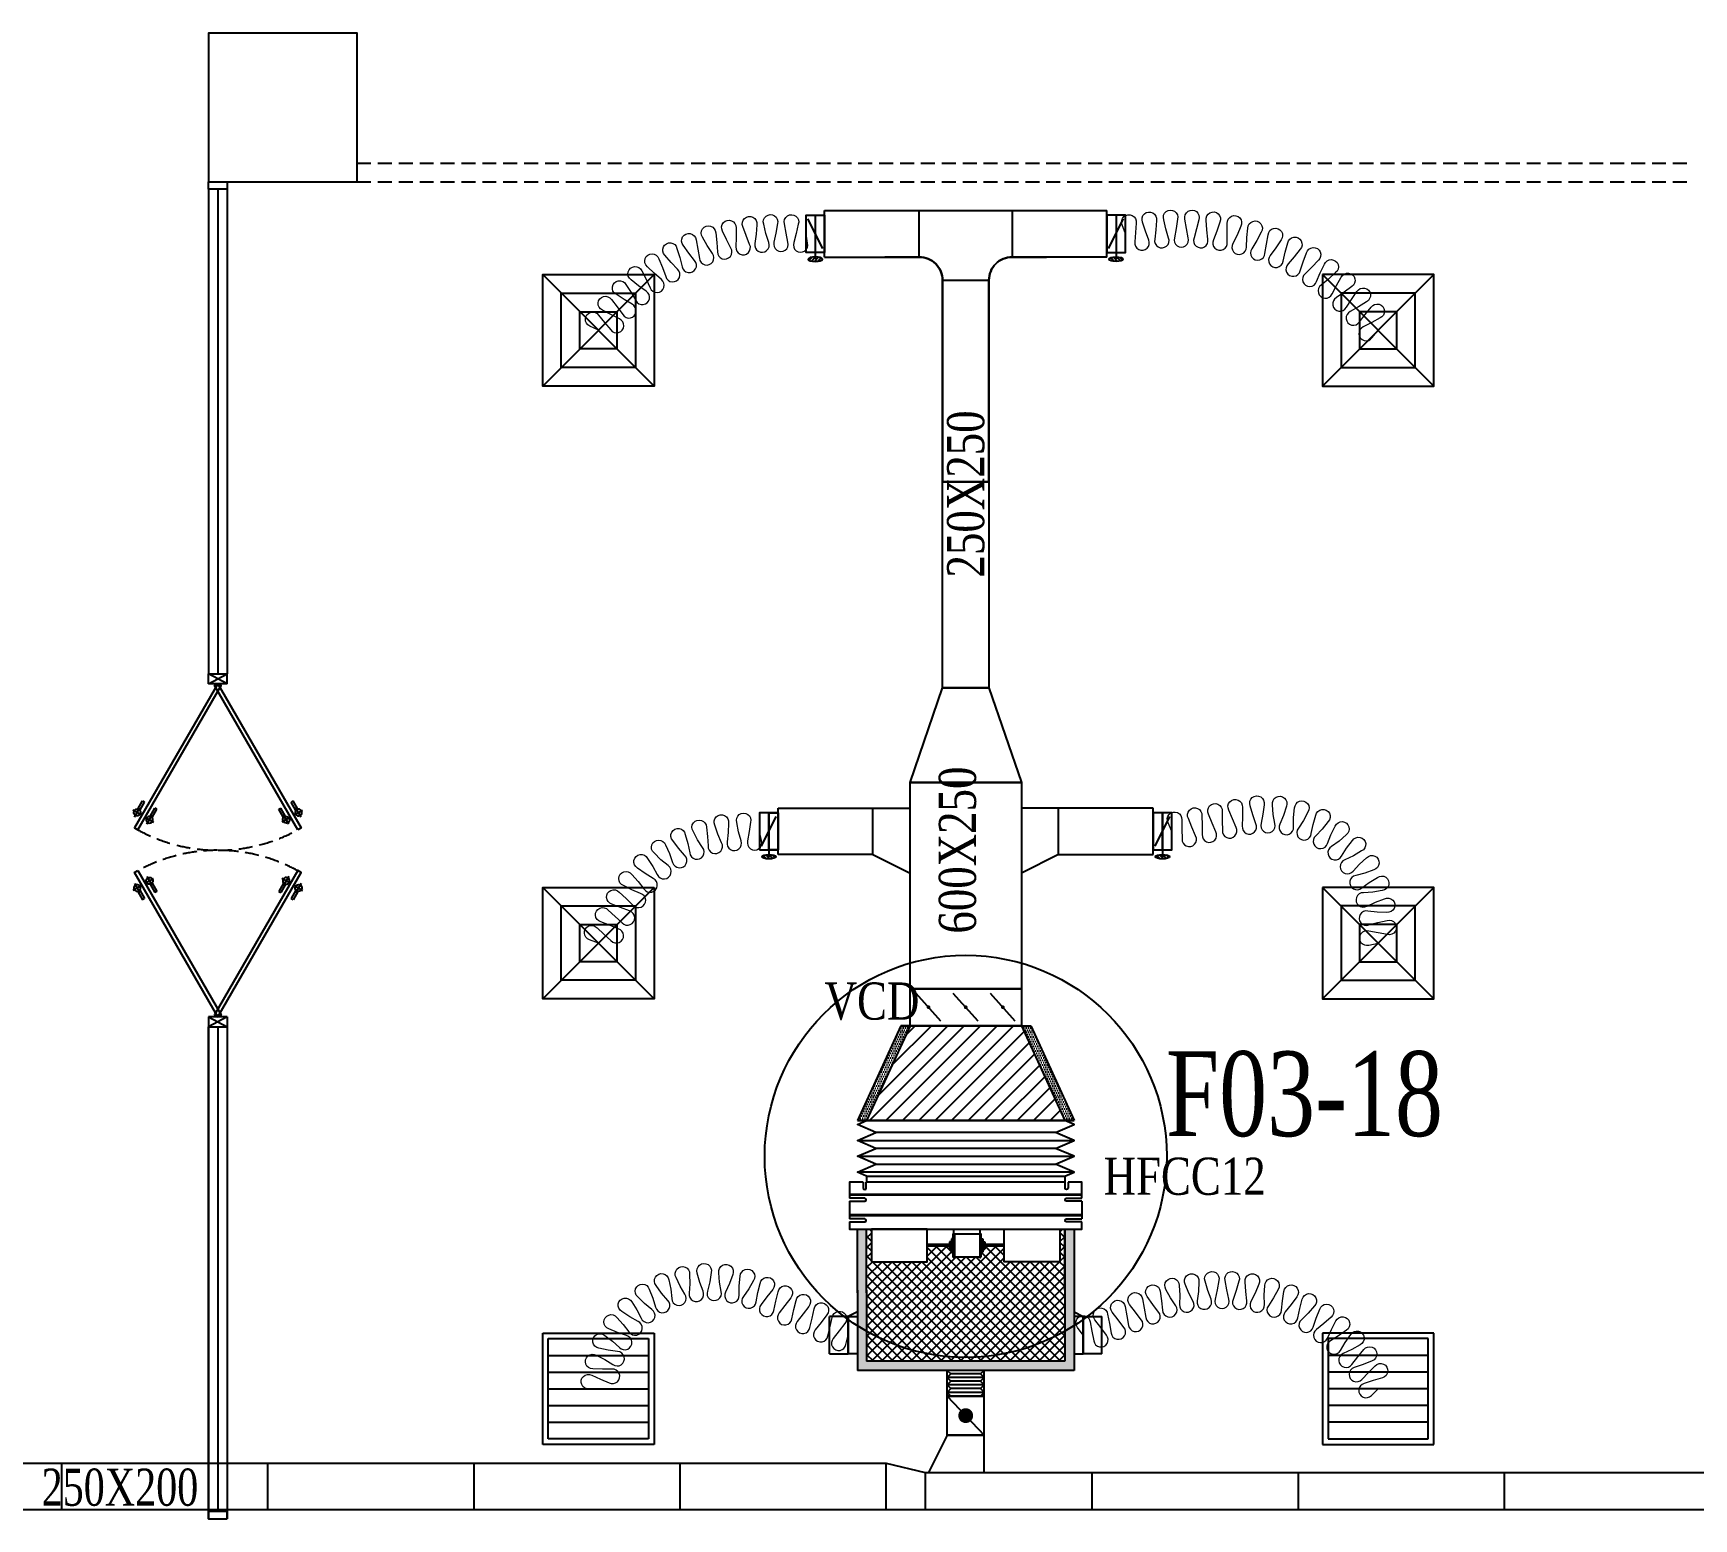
# Model space of a CAD drawing. Header units: metres. Extents: x 352651 to 1421851, y -87441 to -24441.
# Drawn here: x 558133 to 567077, y -48175 to -40175 of the extents above; entities that cross this region are included whole.
import ezdxf
from ezdxf.enums import TextEntityAlignment as Align

# ---------------------------------------------------------------- set-up
doc = ezdxf.new("R2010")
doc.units = ezdxf.units.M
doc.header["$LTSCALE"] = 300
doc.header["$MEASUREMENT"] = 0
doc.linetypes.add('DASHED2', pattern=[0.375, 0.25, -0.125])
doc.layers.get('Defpoints').update_dxf_attribs({"linetype": 'CONTINUOUS'})
for name, color, linetype in [('bat noi mem', 4, 'CONTINUOUS'), ('CUA', 8, 'CONTINUOUS'), ('CUAGIO', 2, 'CONTINUOUS'), ('dien', 2, 'CONTINUOUS'), ('KHUAT', 8, 'DASHED2'), ('KT', 1, 'CONTINUOUS'), ('thiet bi', 11, 'CONTINUOUS'), ('vach', 6, 'CONTINUOUS')]:
    doc.layers.add(name, color=color, linetype=linetype)
doc.layers.add('noi mem', color=5, linetype='BATTING', lineweight=0)
doc.styles.add('PHU', font='vntimeh.shx', dxfattribs={"width": 0.8})
doc.styles.add('ROMANS', font='romans.shx', dxfattribs={"width": 0.75, "bigfont": 'romancvn.shx'})
doc.styles.add('VNCC-RMD', font='vntimeh.shx', dxfattribs={"width": 0.75, "height": 300, "bigfont": 'vns.shx'})
doc.linetypes.add('BATTING', pattern='A,0.0001,-0.1,[134,ltypeshp.shx,S=0.1,R=0,X=-0.1,Y=0],-0.2,[134,ltypeshp.shx,S=0.1,R=180,X=0.1,Y=0],-0.1', length=0.4001)
pattern_1 = [(0, (101969.032, -331305.902), (6.25, 12.5), [0, -12.5])]

# ---------------------------------------------------------------- blocks, each defined once
blk = doc.blocks.new('cot1')
at = {"layer": 'vach'}
blk.add_lwpolyline([(-400, -400), (400, -400), (400, 400), (-400, 400)], close=True, dxfattribs=at)
blk = doc.blocks.new('SAD')
at = {"layer": 'CUAGIO', "color": 8}
for p, q in [((-300, -300), (300, 300)), ((300, -300), (-300, 300))]:
    blk.add_line(p, q, dxfattribs=at)
at = {"layer": 'CUAGIO'}
blk.add_lwpolyline([(300, -300), (300, 300), (-300, 300), (-300, -300)], close=True, dxfattribs=at)
at = {"layer": 'CUAGIO', "color": 8}
for points in [[(200, -200), (200, 200), (-200, 200), (-200, -200)], [(100, -100), (100, 100), (-100, 100), (-100, -100)]]:
    blk.add_lwpolyline(points, close=True, dxfattribs=at)
blk = doc.blocks.new('SAG')
at = {"layer": 'CUAGIO'}
for p, q in [((-300, 300), (-300, -300)), ((300, 300), (-300, 300)), ((300, -300), (300, 300)), ((-300, -300), (300, -300))]:
    blk.add_line(p, q, dxfattribs=at)
at = {"layer": 'CUAGIO', "color": 8}
for p, q in [((-270, 270), (-270, -270)), ((270, 270), (-270, 270)), ((-180, -270), (-180, 270)), ((-90, -270), (-90, 270)), ((0, -270), (0, 270)), ((90, -270), (90, 270)), ((180, -270), (180, 270)), ((270, -270), (270, 270)), ((-270, -270), (270, -270))]:
    blk.add_line(p, q, dxfattribs=at)
blk = doc.blocks.new('1-van gio D200')
at = {"layer": 'CUAGIO'}
h = blk.add_hatch(dxfattribs=at)
h.set_pattern_fill('ANSI31', color=256, scale=100, style=0)
edge = h.paths.add_edge_path()
edge.add_ellipse((486127, -58494), major_axis=(-38.1, 0), ratio=0.310482, start_angle=0, end_angle=360, ccw=False)
for p, q in [((486167, -58437.3), (486087.1, -58277.5)), ((486127, -58257.4), (486127, -58494))]:
    blk.add_line(p, q, dxfattribs=at)
at = {"layer": 'CUAGIO', "const_width": 3}
for points in [[(486127, -58457.4), (486177, -58457.4), (486177, -58257.4), (486077, -58257.4), (486077, -58457.4), (486127, -58457.4)], [(486167, -58437.3), (486087.1, -58277.5)], [(486127, -58257.4), (486127, -58494)]]:
    blk.add_lwpolyline(points, dxfattribs=at)
at = {"layer": 'CUAGIO'}
blk.add_lwpolyline([(486177, -58457.4), (486077, -58457.4), (486077, -58257.4), (486177, -58257.4)], close=True, dxfattribs=at)
at = {"layer": 'CUAGIO', "const_width": 5.35}
blk.add_lwpolyline([(486130.7, -58357.4, -1), (486123.3, -58357.4, -1)], format="xyb", close=True, dxfattribs=at)
at = {"layer": 'CUAGIO', "extrusion": (0, 0, -1)}
blk.add_ellipse((486127, -58494), major_axis=(-38.1, 0), ratio=0.310482, start_param=-1.570796, end_param=4.712389, dxfattribs=at)

msp = doc.modelspace()

# ---------------------------------------------------------------- hatches: boundary and pattern name
at = {"layer": 'CUAGIO'}
h = msp.add_hatch(dxfattribs=at)
h.set_pattern_fill('DOTS', color=256, scale=200, style=0)
h.set_pattern_definition(pattern_1)
h.paths.add_polyline_path([(562622, -46030.8), (562572, -46030.8), (562805.5, -45520.8), (562855.5, -45520.8)])
h = msp.add_hatch(dxfattribs=at)
h.set_pattern_fill('DOTS', color=256, scale=200, style=0)
h.set_pattern_definition(pattern_1)
h.paths.add_polyline_path([(563455.5, -45520.8), (563505.5, -45520.8), (563739, -46030.8), (563689, -46030.8)])
h = msp.add_hatch(dxfattribs=at)
h.set_pattern_fill('DOTS', color=2, scale=200, style=0)
h.set_pattern_definition([(0, (12061.725, 10109.208), (6.25, 12.5), [0, -12.5])])
h.paths.add_polyline_path([(563739, -46616.3), (563689, -46616.3), (563689, -47326.3), (562622, -47326.3), (562622, -46943.6), (562622, -46616.3), (562572, -46616.3), (562572, -46958.6), (562572, -47376.3), (563739, -47376.3)])
at = {"layer": 'CUAGIO', "ltscale": 1.5}
h = msp.add_hatch(dxfattribs=at)
h.set_pattern_fill('ANSI37', color=9, scale=300, angle=360, style=0)
h.set_pattern_definition([(45, (95777.073, -466.636), (-26.5165043, 26.5165043), []), (135, (95777.073, -466.636), (-26.5165043, -26.5165043), [])])
h.paths.add_polyline_path([(563689, -47326.3), (563689, -46616.3), (563663, -46616.3), (563663, -46791.3), (563363, -46791.3), (563363, -46708.3), (563257.7, -46708.3), (563257.7, -46724), (563247.2, -46724), (563247.2, -46739.8), (563237.3, -46739.8), (563237.3, -46764.7, -1), (563230.8, -46766.8), (563094.6, -46766.8, -1), (563088.1, -46764.7), (563088.1, -46739.8), (563078.2, -46739.8), (563078.2, -46724), (563067.7, -46724), (563067.7, -46708.3), (562948, -46708.3), (562948, -46791.3), (562648, -46791.3), (562648, -46616.3), (562622, -46616.3), (562622, -46958.6), (562622, -47326.3)])
at = {"layer": 'Defpoints'}
h = msp.add_hatch(dxfattribs=at)
h.set_pattern_fill('ANSI31', color=256, scale=500, style=0)
h.set_pattern_definition([(45, (94953.68, -331281.206), (-44.194174, 44.194174), [])])
h.paths.add_polyline_path([(563455.5, -45520.8), (562855.5, -45520.8), (562622, -46030.8), (563689, -46030.8)])

# ---------------------------------------------------------------- linework, layer by layer
at = {"layer": 'bat noi mem'}
for p, q in [((562622, -46030.8), (563689, -46030.8)), ((563689, -46030.8), (562622, -46030.8)), ((562572, -46137.9), (563739, -46137.9)), ((563639, -46095.1), (562672, -46095.1)), ((562572, -46223.6), (563739, -46223.6)), ((563639, -46180.8), (562672, -46180.8)), ((563739, -46309.3), (562572, -46309.3)), ((562672, -46266.5), (563639, -46266.5)), ((563055.5, -47376.3), (563075.5, -47394.6)), ((563255.5, -47376.3), (563055.5, -47376.3)), ((563075.5, -47394.6), (563055.5, -47414.6)), ((563235.5, -47394.6), (563075.5, -47394.6)), ((563255.5, -47376.3), (563235.5, -47394.6)), ((563235.5, -47394.6), (563255.5, -47414.6)), ((563255.5, -47414.6), (563055.5, -47414.6)), ((563055.5, -47414.6), (563075.5, -47434.6)), ((563075.5, -47434.6), (563055.5, -47454.6)), ((563255.5, -47454.6), (563055.5, -47454.6)), ((563055.5, -47454.6), (563075.5, -47474.6)), ((563075.5, -47474.6), (563055.5, -47494.6)), ((563255.5, -47494.6), (563055.5, -47494.6)), ((563055.5, -47494.6), (563075.5, -47514.6)), ((563235.5, -47434.6), (563075.5, -47434.6)), ((563235.5, -47474.6), (563075.5, -47474.6)), ((563255.5, -47414.6), (563235.5, -47434.6)), ((563235.5, -47434.6), (563255.5, -47454.6)), ((563255.5, -47454.6), (563235.5, -47474.6)), ((563235.5, -47474.6), (563255.5, -47494.6)), ((563255.5, -47494.6), (563235.5, -47514.6)), ((563235.5, -47514.6), (563075.5, -47514.6))]:
    msp.add_line(p, q, dxfattribs=at)
for points in [[(562622, -46330.8), (562572, -46309.3), (562672, -46266.5), (562572, -46223.6), (562672, -46180.8), (562572, -46137.9), (562672, -46095.1), (562572, -46052.2), (562622, -46030.8)], [(563689, -46330.8), (563739, -46309.3), (563639, -46266.5), (563739, -46223.6), (563639, -46180.8), (563739, -46137.9), (563639, -46095.1), (563739, -46052.2), (563689, -46030.8)]]:
    msp.add_lwpolyline(points, dxfattribs=at)
at = {"layer": 'CUA', "linetype": 'Continuous'}
for p, q in [((559077.2, -41015.5), (559077.2, -43625.5)), ((559127.2, -41015.5), (559127.2, -43625.5)), ((559177.2, -41015.5), (559177.2, -43625.5)), ((559077.2, -48175.5), (559077.2, -45525.5)), ((559077.2, -45525.5), (559077.2, -48175.5)), ((559127.2, -45525.5), (559127.2, -48135.5)), ((559177.2, -45525.5), (559177.2, -48175.5))]:
    msp.add_line(p, q, dxfattribs=at)
at = {"layer": 'CUA'}
for p, q in [((559077.2, -43625.5), (559176.8, -43625.5)), ((559176.8, -43678.3), (559077.2, -43625.5)), ((559077.2, -43678.3), (559176.8, -43625.5)), ((559077.2, -43678.3), (559077.2, -43625.5)), ((559176.8, -43678.3), (559176.8, -43625.5)), ((559176.8, -43678.3), (559077.2, -43678.3)), ((558715, -44385.4), (558670, -44359.4)), ((558678.7, -44396.3), (558707.6, -44346.1)), ((558695.6, -44354.4), (558721.6, -44309.4)), ((558706.4, -44360.7), (558732.4, -44315.6)), ((558721.6, -44309.4), (558732.4, -44315.6)), ((558762.3, -44392.9), (558788.2, -44347.9)), ((558773.1, -44399.1), (558799.1, -44354.1)), ((558799.1, -44354.1), (558788.2, -44347.9)), ((559455, -44354.1), (559465.8, -44347.9)), ((559481, -44399.1), (559455, -44354.1)), ((559491.8, -44392.9), (559465.8, -44347.9)), ((559532.4, -44309.4), (559521.6, -44315.6)), ((559547.6, -44360.7), (559521.6, -44315.6)), ((559558.4, -44354.4), (559532.4, -44309.4)), ((559539.1, -44385.4), (559584, -44359.4)), ((559575.4, -44396.3), (559546.4, -44346.1)), ((558736.6, -44397.9), (558781.5, -44423.8)), ((558745.3, -44434.8), (558774.2, -44384.6)), ((559517.5, -44397.9), (559472.5, -44423.8)), ((559508.8, -44434.8), (559479.8, -44384.6)), ((558745.3, -44716.2), (558774.2, -44766.4)), ((559508.8, -44716.2), (559479.8, -44766.4)), ((558715, -44765.6), (558670, -44791.6)), ((558678.7, -44754.7), (558707.6, -44804.9)), ((558695.6, -44796.6), (558721.6, -44841.6)), ((558706.4, -44790.3), (558732.4, -44835.4)), ((558736.6, -44753.1), (558781.5, -44727.2)), ((558762.3, -44758.1), (558788.2, -44803.1)), ((558773.1, -44751.9), (558799.1, -44796.9)), ((558799.1, -44796.9), (558788.2, -44803.1)), ((559481, -44751.9), (559455, -44796.9)), ((559455, -44796.9), (559465.8, -44803.1)), ((559491.8, -44758.1), (559465.8, -44803.1)), ((559517.5, -44753.1), (559472.5, -44727.2)), ((559547.6, -44790.3), (559521.6, -44835.4)), ((559558.4, -44796.6), (559532.4, -44841.6)), ((559539.1, -44765.6), (559584, -44791.6)), ((559575.4, -44754.7), (559546.4, -44804.9)), ((558721.6, -44841.6), (558732.4, -44835.4)), ((559532.4, -44841.6), (559521.6, -44835.4)), ((559176.8, -45472.7), (559077.2, -45472.7)), ((559176.8, -45472.7), (559077.2, -45525.5)), ((559077.2, -45472.7), (559176.8, -45525.5)), ((559077.2, -45472.7), (559077.2, -45525.5)), ((559077.2, -45525.5), (559176.8, -45525.5)), ((559176.8, -45472.7), (559176.8, -45525.5))]:
    msp.add_line(p, q, dxfattribs=at)
at = {"layer": 'CUA', "linetype": 'Continuous'}
for points in [[(559177.2, -40975.5), (559177.2, -41015.5), (559077.2, -41015.5), (559077.2, -40975.5)], [(559177.2, -48175.5), (559177.2, -48135.5), (559077.2, -48135.5), (559077.2, -48175.5)], [(559177.2, -48175.5), (559177.2, -48135.5), (559077.2, -48135.5), (559077.2, -48175.5)]]:
    msp.add_lwpolyline(points, close=True, dxfattribs=at)
at = {"layer": 'CUA'}
for points in [[(558696.7, -44465.8), (559145.3, -43688.8), (559127, -43678.3), (558678.4, -44455.3)], [(559557.3, -44465.8), (559108.7, -43688.8), (559127, -43678.3), (559575.6, -44455.3)], [(558696.7, -44685.1), (559145.3, -45462.2), (559127, -45472.7), (558678.4, -44695.7)], [(559557.3, -44685.1), (559108.7, -45462.2), (559127, -45472.7), (559575.6, -44695.7)]]:
    msp.add_lwpolyline(points, close=True, dxfattribs=at)
for centre, major_axis in [((558692.5, -44372.4), (4.7, -17.6)), ((559495, -44410.9), (17.6, -4.7)), ((558759.1, -44740.1), (-17.6, 4.7)), ((559561.6, -44778.6), (-4.7, 17.6))]:
    msp.add_ellipse(centre, major_axis=major_axis, ratio=1, dxfattribs=at)
at = {"layer": 'CUA', "extrusion": (0, 0, -1)}
for centre, major_axis in [((559561.6, -44372.4), (-4.7, -17.6)), ((558759.1, -44410.9), (-17.6, -4.7)), ((559495, -44740.1), (17.6, 4.7)), ((558692.5, -44778.6), (4.7, 17.6))]:
    msp.add_ellipse(centre, major_axis=major_axis, ratio=1, dxfattribs=at)
at = {"layer": 'CUAGIO'}
for p, q in [((562395.5, -41380.8), (562395.5, -41130.8)), ((562905.5, -41380.8), (562905.5, -41130.8)), ((563405.5, -41130.8), (563405.5, -41380.8)), ((563915.5, -41380.8), (563915.5, -41130.8)), ((563030.5, -41505.8), (563280.5, -41505.8)), ((562145.5, -44598.9), (562145.5, -44348.9)), ((562145.5, -44348.9), (562855.5, -44348.9)), ((562655.5, -44598.9), (562655.5, -44348.9)), ((564165.5, -44348.9), (563455.5, -44348.9)), ((563655.5, -44598.9), (563655.5, -44348.9)), ((564165.5, -44598.9), (564165.5, -44348.9)), ((562655.5, -44598.9), (562145.5, -44598.9)), ((562655.5, -44598.9), (562855.5, -44698.9)), ((563655.5, -44598.9), (563455.5, -44698.9)), ((563655.5, -44598.9), (564165.5, -44598.9)), ((563455.5, -45320.8), (562855.5, -45320.8)), ((563022.4, -45495.1), (562888.6, -45346.5)), ((563222.4, -45495.1), (563088.6, -45346.5)), ((563422.4, -45495.1), (563288.6, -45346.5)), ((562805.5, -45520.8), (562572, -46030.8)), ((562855.5, -45520.8), (562622, -46030.8)), ((562855.5, -45520.8), (562805.5, -45520.8)), ((562805.5, -45520.8), (563505.5, -45520.8)), ((562855.5, -45520.8), (562805.5, -45520.8)), ((563455.5, -45520.8), (563689, -46030.8)), ((563455.5, -45520.8), (563505.5, -45520.8)), ((563455.5, -45520.8), (563505.5, -45520.8)), ((563505.5, -45520.8), (563739, -46030.8)), ((563739, -46030.8), (562572, -46030.8)), ((562572, -46030.8), (563739, -46030.8)), ((562622, -46030.8), (563689, -46030.8)), ((563689, -46030.8), (562622, -46030.8)), ((562572, -46958.6), (562572, -46616.3)), ((562622, -46958.6), (562622, -46616.3)), ((563689, -46943.6), (563689, -46616.3)), ((562572, -46943.6), (562572, -47376.3)), ((562622, -46943.6), (562622, -47326.3)), ((563689, -46943.6), (563689, -47324.5)), ((562422.3, -47286.7), (562422.3, -47086.7)), ((562522, -47086.7), (562422.3, -47086.7)), ((562522, -47286.7), (562522, -47086.7)), ((562522, -47286.7), (562522, -47086.7)), ((562522, -47286.7), (562522, -47086.7)), ((562522, -47086.7), (562522, -47286.7)), ((563789, -47086.7), (563789, -47286.7)), ((563789, -47286.7), (563789, -47086.7)), ((563789, -47286.7), (563789, -47086.7)), ((563789, -47086.7), (563789, -47286.7)), ((563789, -47086.7), (563888.7, -47086.7)), ((563888.7, -47286.7), (563888.7, -47086.7)), ((563055.5, -47725.5), (563055.5, -47376.3)), ((563255.5, -47725.5), (563255.5, -47376.3)), ((563255.5, -47514.6), (563055.5, -47514.6)), ((563055.5, -47514.6), (563255.5, -47725.5)), ((563055.5, -47514.6), (563255.5, -47514.6)), ((563255.5, -47925.5), (563255.5, -47514.6)), ((563055.5, -47725.5), (562955.5, -47925.5)), ((563055.5, -47725.5), (563255.5, -47725.5)), ((563255.5, -47725.5), (563055.5, -47725.5)), ((557202.2, -47875.5), (562727.2, -47875.5)), ((558287.2, -48125.5), (558287.2, -47875.5)), ((559397.2, -48125.5), (559397.2, -47875.5)), ((560507.2, -48125.5), (560507.2, -47875.5)), ((561617.2, -48125.5), (561617.2, -47875.5)), ((562727.2, -48125.5), (562727.2, -47875.5)), ((562937.2, -47925.5), (571607.2, -47925.5)), ((563837.2, -48125.5), (563837.2, -47925.5)), ((564947.2, -48125.5), (564947.2, -47925.5)), ((564947.2, -48125.5), (564947.2, -47925.5)), ((566057.2, -48125.5), (566057.2, -47925.5)), ((557177.2, -48125.5), (571607.2, -48125.5))]:
    msp.add_line(p, q, dxfattribs=at)
at = {"layer": 'CUAGIO', "ltscale": 1.5}
msp.add_line((562395.5, -41130.8), (563915.5, -41130.8), dxfattribs=at)
at = {"layer": 'CUAGIO', "color": 2}
for p, q in [((563689, -46616.3), (563689, -47326.3)), ((563739, -46616.3), (563739, -47376.3)), ((563739, -47376.3), (562572, -47376.3)), ((563689, -47326.3), (562622, -47326.3))]:
    msp.add_line(p, q, dxfattribs=at)
at = {"layer": 'CUAGIO'}
for points in [[(562395.5, -41380.8), (562905.5, -41380.8, -0.414214), (563030.5, -41505.8), (563030.5, -42590.8), (563280.5, -42590.8), (563280.5, -41505.8, -0.414214), (563405.5, -41380.8), (563590.5, -41380.8)], [(563915.5, -41380.8), (563405.5, -41380.8, 0.414214), (563280.5, -41505.8), (563280.5, -42590.8), (563030.5, -42590.8), (563030.5, -41505.8, 0.414214), (562905.5, -41380.8), (562720.5, -41380.8)]]:
    msp.add_lwpolyline(points, format="xyb", dxfattribs=at)
for points in [[(563030.5, -43700.8), (563030.5, -42590.8), (563280.5, -42590.8), (563280.5, -43700.8)], [(563455.5, -44210.8), (562855.5, -44210.8), (563030.5, -43700.8), (563280.5, -43700.8)], [(562145.5, -44573.9), (562095.5, -44573.9), (562095.5, -44373.9), (562145.5, -44373.9)], [(564165.5, -44573.9), (564215.5, -44573.9), (564215.5, -44373.9), (564165.5, -44373.9)], [(562855.5, -45320.8), (563455.5, -45320.8), (563455.5, -45520.8), (562855.5, -45520.8)]]:
    msp.add_lwpolyline(points, close=True, dxfattribs=at)
at = {"layer": 'CUAGIO', "color": 2}
msp.add_lwpolyline([(562855.5, -44210.8), (563455.5, -44210.8), (563455.5, -45320.8), (562855.5, -45320.8)], close=True, dxfattribs=at)
at = {"layer": 'CUAGIO'}
for points, const_width in [([(562950.5, -45420.8, 1), (562960.5, -45420.8, 1)], 10), ([(563150.5, -45420.8, 1), (563160.5, -45420.8, 1)], 10), ([(563350.5, -45420.8, 1), (563360.5, -45420.8, 1)], 10), ([(563135.5, -47620, 1), (563175.5, -47620, 1)], 40)]:
    msp.add_lwpolyline(points, format="xyb", close=True, dxfattribs=dict(at, const_width=const_width))
for points in [[(562572, -47061.4), (562522, -47086.7)], [(562522, -47086.7), (562572, -47086.7)], [(563739, -47061.4), (563789, -47086.7)], [(563789, -47086.7), (563739, -47086.7)], [(562422.3, -47286.7), (562522, -47286.7)], [(562572, -47286.7), (562522, -47286.7)], [(562572, -47286.7), (562522, -47286.7)], [(562572, -47286.7), (562522, -47286.7)], [(563739, -47286.7), (563789, -47286.7)], [(563739, -47286.7), (563789, -47286.7)], [(563739, -47286.7), (563789, -47286.7)], [(563888.7, -47286.7), (563789, -47286.7)]]:
    msp.add_lwpolyline(points, dxfattribs=at)
at = {"layer": 'dien'}
for p, q in [((562727.2, -47875.5), (562937.2, -47925.5)), ((562937.2, -47925.5), (562937.2, -48125.5))]:
    msp.add_line(p, q, dxfattribs=at)
at = {"layer": 'KHUAT'}
for p, q in [((559877.2, -40875.5), (567077.2, -40875.5)), ((559877.2, -40975.5), (567077.2, -40975.5))]:
    msp.add_line(p, q, dxfattribs=at)
for centre, start, end in [((559127, -43676.2), 241.40997, 298.59003), ((559127, -45474.8), 61.40997, 118.59003)]:
    msp.add_arc(centre, 899.3, start, end, dxfattribs=at)
at = {"layer": 'KT', "ltscale": 1.5}
msp.add_circle((563155.5, -46223.6), 1082.7, dxfattribs=at)
at = {"layer": 'noi mem', "linetype": 'ByBlock', "ltscale": 1.5}
for points in [[(564015.5, -41255.8), (563999, -41207.5, -1.333333), (564073.4, -41197.6), (564070.1, -41248.5), (564066.8, -41299.4, 1.333333), (564141.2, -41289.5), (564124.7, -41241.2), (564108.6, -41192.7, -1.333333), (564183, -41183.3), (564179.4, -41234.4), (564173.7, -41284.8, 1.333333), (564248.4, -41278.3), (564234.3, -41229.6), (564222.1, -41179.8, -1.333333), (564297.1, -41176.6), (564289.3, -41227.3), (564279.4, -41277, 1.333333), (564354.4, -41276.9), (564344.4, -41227.2), (564336.5, -41176.6, -1.333333), (564411.5, -41179.7), (564399.4, -41229.5), (564385.3, -41278.2, 1.333333), (564460, -41284.6), (564454.3, -41234.2), (564450.8, -41183.1, -1.333333), (564525.2, -41192.6), (564508.9, -41241.2), (564490.7, -41288.5, 1.333333), (564564.6, -41301.2), (564563.2, -41250.6), (564564.1, -41199.3, -1.333333), (564637.4, -41215.2), (564617.1, -41262.2), (564594.8, -41307.8, 1.333333), (564667.4, -41326.8), (564670.3, -41276.2), (564675.6, -41225.2, -1.333333), (564747.3, -41247.2), (564723, -41292.4), (564697, -41335.9, 1.333333), (564767.6, -41361), (564774.9, -41310.8), (564784.5, -41260.5, -1.333333), (564854, -41288.6), (564826, -41331.5), (564796.3, -41372.6, 1.333333), (564864.6, -41403.6), (564876.1, -41354.3), (564890, -41304.9, -1.333333), (564956.9, -41338.9), (564925.2, -41379.2), (564892.2, -41417.6, 1.333333), (564957.5, -41454.4), (564973.2, -41406.2), (564991.3, -41358.2, -1.333333), (565055, -41397.8), (565020.1, -41435.2), (564983.8, -41470.7, 1.333333), (565045.8, -41512.9), (565065.6, -41466.3), (565087.7, -41420, -1.333333), (565147.8, -41464.8), (565109.7, -41499.2), (565070.6, -41531.4, 1.333333), (565128.8, -41578.8), (565152.5, -41534), (565178.4, -41489.7, -1.333333), (565234.5, -41539.5), (565193.6, -41570.5), (565151.9, -41599.3, 1.333333), (565205.8, -41651.5), (565233.2, -41608.8), (565262.9, -41567, -1.333333), (565314.5, -41621.4), (565271.1, -41648.8), (565227.1, -41673.9, 1.333333), (565276.4, -41730.5), (565307.3, -41690.3), (565339.6, -41650.9, -1.333333), (565387.3, -41708.8), (565342.3, -41732.9), (565297.3, -41756.9, 1.333333), (565344.9, -41814.9), (565377.2, -41775.5)], [(561177.2, -41775.5), (561131.5, -41752.7, -1.333333), (561178.2, -41693.9), (561210.8, -41733.2), (561243.4, -41772.6, 1.333333), (561290, -41713.8), (561244.3, -41691), (561198.9, -41666.9, -1.333333), (561246.8, -41609.2), (561278.8, -41649.5), (561308.4, -41690.7, 1.333333), (561358.9, -41635.3), (561315.1, -41609.6), (561272.1, -41581.4, -1.333333), (561325.2, -41528.4), (561353.3, -41571.5), (561379, -41615.3, 1.333333), (561434.4, -41564.9), (561393.2, -41535.2), (561353, -41503.1, -1.333333), (561410.8, -41455.3), (561434.8, -41500.8), (561456.2, -41546.8, 1.333333), (561516.2, -41501.7), (561477.9, -41468.3), (561440.8, -41432.7, -1.333333), (561502.8, -41390.4), (561522.4, -41437.9), (561539.5, -41485.8, 1.333333), (561603.4, -41446.4), (561568.4, -41409.6), (561534.8, -41370.7, -1.333333), (561600.4, -41334.4), (561615.6, -41383.5), (561628.2, -41432.7, 1.333333), (561695.4, -41399.5), (561664, -41359.6), (561634.1, -41317.7, -1.333333), (561702.9, -41287.7), (561713.4, -41338), (561721.3, -41388.2, 1.333333), (561791.4, -41361.3), (561763.8, -41318.7), (561738, -41274.2, -1.333333), (561809.2, -41250.7), (561815, -41301.8), (561818.2, -41352.5, 1.333333), (561890.5, -41332.2), (561866.9, -41287.2), (561845.4, -41240.6, -1.333333), (561918.5, -41223.7), (561919.5, -41275.1), (561918, -41325.9, 1.333333), (561991.8, -41312.5), (561972.6, -41265.5), (561955.5, -41217, -1.333333), (562029.8, -41207.1), (562026.1, -41258.3), (562019.9, -41308.7, 1.333333), (562094.6, -41302.3), (562079.8, -41253.7), (562067.3, -41203.8, -1.333333), (562142.2, -41200.8), (562133.7, -41251.5), (562122.9, -41301.1, 1.333333), (562197.9, -41301.6), (562187.7, -41251.9), (562178.9, -41201.5, -1.333333), (562253.9, -41204.2), (562241.6, -41253.8), (562229.2, -41303.4, 1.333333), (562304.2, -41306.1), (562295.5, -41255.8)], [(564265.5, -44473.9), (564245.8, -44426.9, -1.333333), (564319.3, -44411.6), (564319.9, -44462.6), (564320.6, -44513.5, 1.333333), (564394, -44498.3), (564374.4, -44451.3), (564354.7, -44404.3, -1.333333), (564428.1, -44389), (564428.8, -44440), (564429.4, -44490.9, 1.333333), (564502.9, -44475.6), (564483.2, -44428.7), (564463.5, -44381.7, -1.333333), (564537, -44366.4), (564537.6, -44417.3), (564538.3, -44468.3, 1.333333), (564611.7, -44453), (564592.1, -44406), (564572.4, -44359.1, -1.333333), (564645.8, -44343.8), (564646.5, -44394.7), (564645.2, -44445, 1.333333), (564719.1, -44432.4), (564701.3, -44385.4), (564687.7, -44335.6, -1.333333), (564762.5, -44329.9), (564756.7, -44381.1), (564746.2, -44430.3, 1.333333), (564821.2, -44431.5), (564812.2, -44382), (564808, -44330.6, -1.333333), (564882.6, -44338.7), (564867.5, -44388), (564848.1, -44434.4, 1.333333), (564921.6, -44449.4), (564921.9, -44399.1), (564927.3, -44347.8, -1.333333), (564999.1, -44369.4), (564975.1, -44415.1), (564947.6, -44457.2, 1.333333), (565017.1, -44485.4), (565026.6, -44436), (565041.3, -44386.6, -1.333333), (565107.9, -44421.1), (565076, -44461.6), (565041.1, -44497.9, 1.333333), (565104.3, -44538.4), (565122.7, -44491.6), (565146.2, -44445.7, -1.333333), (565205.4, -44491.8), (565166.5, -44525.8), (565125.6, -44555, 1.333333), (565180.2, -44606.5), (565207, -44563.9), (565238.5, -44523.1, -1.333333), (565288.2, -44579.3), (565243.8, -44605.5), (565198.2, -44626.8, 1.333333), (565242.4, -44687.4), (565276.5, -44650.4), (565315, -44616.1, -1.333333), (565353.5, -44680.5), (565305, -44698.1), (565256.3, -44710.6, 1.333333), (565288.6, -44778.3), (565328.9, -44748.3), (565373.1, -44721.7, -1.333333), (565399, -44792), (565348.1, -44800.4), (565297.9, -44803.8, 1.333333), (565317.3, -44876.2), (565362.5, -44854.1), (565410.8, -44836.1, -1.333333), (565423.3, -44910), (565371.7, -44908.9), (565321.8, -44903, 1.333333), (565327.5, -44977.7), (565375.9, -44964.3), (565425.9, -44954, -1.333333), (565426.8, -45029), (565376.6, -45019.9), (565326.5, -45010.7, 1.333333), (565327.3, -45085.7), (565377.2, -45075.5)], [(561177.2, -45075.5), (561129.9, -45056.9, -1.333333), (561169.6, -44993.2), (561207.1, -45027.5), (561244.7, -45061.8, 1.333333), (561284.3, -44998.2), (561237, -44979.6), (561189.7, -44961, -1.333333), (561229.3, -44897.3), (561266.9, -44931.6), (561304.4, -44965.9, 1.333333), (561344.1, -44902.3), (561296.8, -44883.7), (561249.5, -44865.1, -1.333333), (561289.1, -44801.4), (561326.7, -44835.7), (561363.1, -44870.5, 1.333333), (561404.1, -44807.6), (561357.5, -44788.3), (561311.7, -44765.1, -1.333333), (561357.1, -44705.4), (561391.7, -44743.4), (561422.5, -44783.2, 1.333333), (561472.4, -44727.2), (561429.3, -44701.2), (561387.5, -44671.2, -1.333333), (561441.6, -44619.2), (561470, -44662), (561494.3, -44706.1, 1.333333), (561552.2, -44658.3), (561513.6, -44626.1), (561476.9, -44590, -1.333333), (561538.3, -44546.9), (561559.8, -44593.6), (561577.1, -44640.8, 1.333333), (561641.6, -44602.5), (561608.3, -44564.7), (561577.7, -44523.5, -1.333333), (561644.9, -44490.3), (561659, -44539.7), (561668.9, -44589, 1.333333), (561738.4, -44561.1), (561711.4, -44518.6), (561687.4, -44473.2, -1.333333), (561758.9, -44450.7), (561765.3, -44501.7), (561767.5, -44551.9, 1.333333), (561840.5, -44534.9), (561820.3, -44488.9), (561803.5, -44440.3, -1.333333), (561877.7, -44429), (561876.2, -44480.3), (561870.6, -44530.3, 1.333333), (561945.4, -44524.7), (561932.5, -44476.1), (561922.2, -44426.2, -1.333333), (561997.2, -44424.7), (561989, -44474.9), (561980.7, -44525.1, 1.333333), (562055.7, -44523.7), (562045.5, -44473.9)], [(561177.2, -47475.5), (561126.1, -47476.1, -1.333333), (561141, -47402.5), (561187.9, -47422.9), (561234.7, -47443.2, 1.333333), (561249.6, -47369.7), (561198.5, -47370.3), (561146.9, -47367.7, -1.333333), (561165.9, -47295.2), (561212.1, -47318.4), (561255, -47345.2, 1.333333), (561280.5, -47274.6), (561230.4, -47267.9), (561180, -47256.1, -1.333333), (561211.7, -47188.2), (561253.1, -47219.3), (561290.4, -47253.3, 1.333333), (561328.1, -47188.5), (561280.1, -47172.9), (561232.6, -47152.3, -1.333333), (561276.1, -47091.1), (561311.1, -47129.1), (561341.7, -47169.3, 1.333333), (561390.5, -47112.3), (561346, -47088.3), (561303, -47059.6, -1.333333), (561356.7, -47007.2), (561384.4, -47050.9), (561407.3, -47095.9, 1.333333), (561465.5, -47048.6), (561426.1, -47017), (561388.9, -46981, -1.333333), (561451.1, -46939.1), (561470.6, -46987), (561485, -47035.4, 1.333333), (561550.7, -46999.3), (561517.6, -46961.2), (561487.5, -46919.1, -1.333333), (561556.3, -46889), (561566.8, -46939.7), (561572.3, -46989.9, 1.333333), (561643.4, -46966.1), (561617.7, -46922.7), (561595.7, -46875.9, -1.333333), (561668.6, -46858.6), (561669.9, -46910.3), (561666.3, -46960.7, 1.333333), (561740.6, -46950.1), (561723, -46902.7), (561709.8, -46852.8, -1.333333), (561784.7, -46848.9), (561776.6, -46900), (561764.1, -46948.9, 1.333333), (561839, -46951.8), (561830.2, -46902), (561826.2, -46850.5, -1.333333), (561900.5, -46860.1), (561883.5, -46908.9), (561862.3, -46954.8, 1.333333), (561935.5, -46971.1), (561935.8, -46920.6), (561941.1, -46869.1, -1.333333), (562012.5, -46892), (561987, -46936.9), (561957.9, -46978.3, 1.333333), (562027, -47007.4), (562036.4, -46957.8), (562048.1, -46908, -1.333333), (562115.9, -46940), (562085, -46980.7), (562054, -47021.4, 1.333333), (562121.9, -47053.3), (562133.5, -47003.6), (562145.2, -46953.8, -1.333333), (562213, -46985.8), (562182.1, -47026.5), (562151.1, -47067.1, 1.333333), (562219, -47099.1), (562230.6, -47049.3), (562242.3, -46999.6, -1.333333), (562310.2, -47031.5), (562279.2, -47072.2), (562248.2, -47112.9, 1.333333), (562316.1, -47144.9), (562327.8, -47095.1), (562339.4, -47045.3, -1.333333), (562407.3, -47077.3), (562376.3, -47118), (562345.4, -47158.7, 1.333333), (562413.2, -47190.7), (562424.9, -47140.9), (562436.6, -47091.1, -1.333333), (562504.4, -47123.1), (562473.4, -47163.8), (562442.5, -47204.5, 1.333333), (562510.3, -47236.4), (562522, -47186.7)], [(563789, -47186.7), (563757.9, -47145.8, -1.333333), (563826.5, -47115.4), (563835.8, -47166), (563845.1, -47216.5, 1.333333), (563913.7, -47186.2), (563882.6, -47145.3), (563851.5, -47104.4, -1.333333), (563920.1, -47074), (563929.4, -47124.6), (563938.7, -47175.1, 1.333333), (564007.3, -47144.8), (563976.2, -47103.9), (563945, -47063, -1.333333), (564013.6, -47032.7), (564023, -47083.2), (564032.3, -47133.8, 1.333333), (564100.9, -47103.4), (564069.8, -47062.5), (564038.6, -47021.6, -1.333333), (564107.2, -46991.3), (564116.6, -47041.8), (564125.9, -47092.4, 1.333333), (564194.5, -47062), (564163.3, -47021.1), (564133.2, -46979, -1.333333), (564202.7, -46950.6), (564210.7, -47001.8), (564215.6, -47052.6, 1.333333), (564286.5, -47028.1), (564259, -46985.1), (564233.8, -46939.9, -1.333333), (564305.9, -46919.4), (564308.3, -46971.1), (564307.5, -47022.1, 1.333333), (564380.7, -47005.6), (564358.2, -46959.8), (564338.1, -46912.1, -1.333333), (564412, -46899.7), (564408.6, -46951.4), (564402.2, -47002, 1.333333), (564476.8, -46993.7), (564459.5, -46945.7), (564444.8, -46896.1, -1.333333), (564519.7, -46892), (564510.5, -46942.9), (564498.6, -46992.5, 1.333333), (564573.6, -46992.6), (564561.7, -46942.9), (564552.6, -46892, -1.333333), (564627.5, -46896.2), (564612.8, -46945.8), (564595.4, -46993.8, 1.333333), (564669.9, -47002.1), (564663.6, -46951.5), (564660.2, -46899.8, -1.333333), (564734.2, -46912.3), (564714.1, -46960), (564691.5, -47005.8, 1.333333), (564764.6, -47022.3), (564764, -46971.3), (564766.3, -46919.6, -1.333333), (564838.4, -46940.2), (564813.1, -46985.3), (564785.6, -47028.3, 1.333333), (564856.5, -47052.9), (564861.5, -47002.1), (564869.6, -46950.9, -1.333333), (564939, -46979.4), (564908.8, -47021.5), (564876.7, -47061.2, 1.333333), (564944.4, -47093.4), (564955, -47043.5), (564968.7, -46993.6, -1.333333), (565034.5, -47029.5), (564999.9, -47068), (564963.6, -47103.9, 1.333333), (565027.3, -47143.5), (565043.4, -47095), (565062.5, -47046.9, -1.333333), (565123.9, -47089.9), (565085.2, -47124.3), (565045.2, -47156, 1.333333), (565104.1, -47202.4), (565125.5, -47156), (565149.8, -47110.3, -1.333333), (565206.1, -47159.9), (565163.8, -47189.8), (565120.5, -47216.8, 1.333333), (565173.9, -47269.4), (565200.3, -47225.7), (565229.5, -47183, -1.333333), (565280, -47238.5), (565234.7, -47263.6), (565188.6, -47285.6, 1.333333), (565235.9, -47343.8), (565266.9, -47303.3), (565300.7, -47264.1, -1.333333), (565344.7, -47324.9), (565296.9, -47344.7), (565248.7, -47361.5, 1.333333), (565289.2, -47424.6), (565324.6, -47387.8), (565361.3, -47351.8, -1.333333), (565399.9, -47416.1), (565350.9, -47431.6), (565301.9, -47447.1, 1.333333), (565340.5, -47511.4), (565377.2, -47475.5)]]:
    msp.add_lwpolyline(points, format="xyb", dxfattribs=at)
at = {"layer": 'thiet bi'}
for p, q in [((562622, -46330.8), (563689, -46330.8)), ((562622, -46330.8), (562622, -46362.3)), ((563689, -46330.8), (563689, -46362.3)), ((563781, -46428.3), (562530, -46428.3)), ((563781, -46433.3), (562530, -46433.3)), ((563781, -46539.3), (562530, -46539.3)), ((563781, -46544.3), (562530, -46544.3)), ((563078.2, -46683.6), (563067.7, -46683.6)), ((563067.7, -46683.6), (563067.7, -46724)), ((563088.1, -46667.8), (563078.2, -46667.8)), ((563078.2, -46667.8), (563078.2, -46739.8)), ((563091.4, -46638.4), (563091.4, -46616.3)), ((563094.6, -46640.7), (563094.6, -46766.8)), ((563230.8, -46640.7), (563230.8, -46766.8)), ((563234, -46638.4), (563234, -46616.3)), ((563237.3, -46667.8), (563247.2, -46667.8)), ((563247.2, -46667.8), (563247.2, -46739.8)), ((563247.2, -46683.6), (563257.7, -46683.6)), ((563257.7, -46683.6), (563257.7, -46724)), ((563067.7, -46699.2), (562948, -46699.2)), ((562948, -46699.2), (562948, -46708.3)), ((563067.7, -46708.3), (562948, -46708.3)), ((563078.2, -46724), (563067.7, -46724)), ((563088.1, -46739.8), (563078.2, -46739.8)), ((563237.3, -46739.8), (563247.2, -46739.8)), ((563247.2, -46724), (563257.7, -46724)), ((563363, -46699.2), (563257.7, -46699.2)), ((563363, -46708.3), (563257.7, -46708.3))]:
    msp.add_line(p, q, dxfattribs=at)
for points in [[(562604, -46362.3), (562530, -46362.3), (562530, -46449.8)], [(563691, -46362.3), (562620, -46362.3)], [(563781, -46449.8), (563781, -46362.3), (563707, -46362.3)], [(562530, -46465.8), (562530, -46560.8)], [(563781, -46465.8), (563781, -46560.8)], [(562530, -46576.8), (562530, -46616.3), (563781, -46616.3), (563781, -46576.8)]]:
    msp.add_lwpolyline(points, dxfattribs=at)
for points in [[(562604, -46362.3), (562604, -46394.3, 1), (562620, -46394.3), (562620, -46362.3)], [(563707, -46362.3), (563707, -46394.3, -1), (563691, -46394.3), (563691, -46362.3)], [(562530, -46465.8), (562612, -46465.8, 1), (562612, -46449.8), (562530, -46449.8)], [(563781, -46465.8), (563699, -46465.8, -1), (563699, -46449.8), (563781, -46449.8)], [(562530, -46576.8), (562612, -46576.8, 1), (562612, -46560.8), (562530, -46560.8)], [(563781, -46576.8), (563699, -46576.8, -1), (563699, -46560.8), (563781, -46560.8)]]:
    msp.add_lwpolyline(points, format="xyb", dxfattribs=at)
for points in [[(562648, -46791.3), (562948, -46791.3), (562948, -46616.3), (562648, -46616.3)], [(563237.3, -46766.8), (563088.1, -46766.8), (563088.1, -46640.7), (563237.3, -46640.7)], [(563663, -46791.3), (563363, -46791.3), (563363, -46616.3), (563663, -46616.3)]]:
    msp.add_lwpolyline(points, close=True, dxfattribs=at)
for centre, start, end in [((563091.4, -46641.8), 18.04953, 161.95047), ((563234, -46641.8), 18.04953, 161.95047), ((563091.4, -46765.8), 198.04953, 341.95047), ((563234, -46765.8), 198.04953, 341.95047)]:
    msp.add_arc(centre, 3.41, start, end, dxfattribs=at)

# ---------------------------------------------------------------- block references
at = {"layer": 'CUAGIO'}
msp.add_blockref('1-van gio D200', (76218.5, 17101.6), dxfattribs=at)
at = {"layer": 'CUAGIO', "xscale": -1}
for p in [(1050092.5, 17101.6), (1048222.5, 13883.5), (1050342.5, 13883.5)]:
    msp.add_blockref('1-van gio D200', p, dxfattribs=at)
for name, p, rotation in [('SAD', (561177.2, -41775.5), 180), ('SAD', (561177.2, -45075.5), 180), ('SAG', (561177.2, -47475.5), 270)]:
    msp.add_blockref(name, p, dxfattribs=dict(at, rotation=rotation))
at = {"layer": 'CUAGIO'}
for name, p, rotation in [('SAD', (565377.2, -41775.5), 180), ('SAD', (565377.2, -45075.5), 180), ('SAG', (565377.2, -47475.5), 90)]:
    msp.add_blockref(name, p, dxfattribs=dict(at, rotation=rotation))
at = {"layer": 'vach'}
msp.add_blockref('cot1', (559477.2, -40575.5), dxfattribs=at)

# ---------------------------------------------------------------- texts
at = {"layer": 'CUAGIO', "color": 3, "style": 'VNCC-RMD', "width": 0.75}
msp.add_text('250x200', height=200, dxfattribs=at).set_placement((558600.1, -48105.3), align=Align.CENTER)
at = {"layer": 'CUAGIO', "color": 2, "char_height": 200, "attachment_point": 1, "rotation": 90, "style": 'PHU'}
for s, insert, width in [('250x250', (563055.2, -43106.4), 788.836), ('600x250', (563010.8, -45024.2), 1155.253)]:
    msp.add_mtext(s, dxfattribs=dict(at, insert=insert, width=width))
at = {"layer": 'CUAGIO', "color": 2, "char_height": 200, "attachment_point": 1, "style": 'PHU'}
for s, insert, width in [('VCD', (562395.8, -45287.4), 439.881), ('hfcc12', (563898.3, -46230.7), 924.737)]:
    msp.add_mtext(s, dxfattribs=dict(at, insert=insert, width=width))
at = {"layer": 'KT', "ltscale": 1.5, "insert": (564233.4, -45658.3), "char_height": 456.096, "width": 2517.297, "attachment_point": 1, "style": 'ROMANS'}
msp.add_mtext('{\\fTimes New Roman|b0|i0|c0|p18;F03-18}', dxfattribs=at)

doc.saveas('drawing.dxf')
